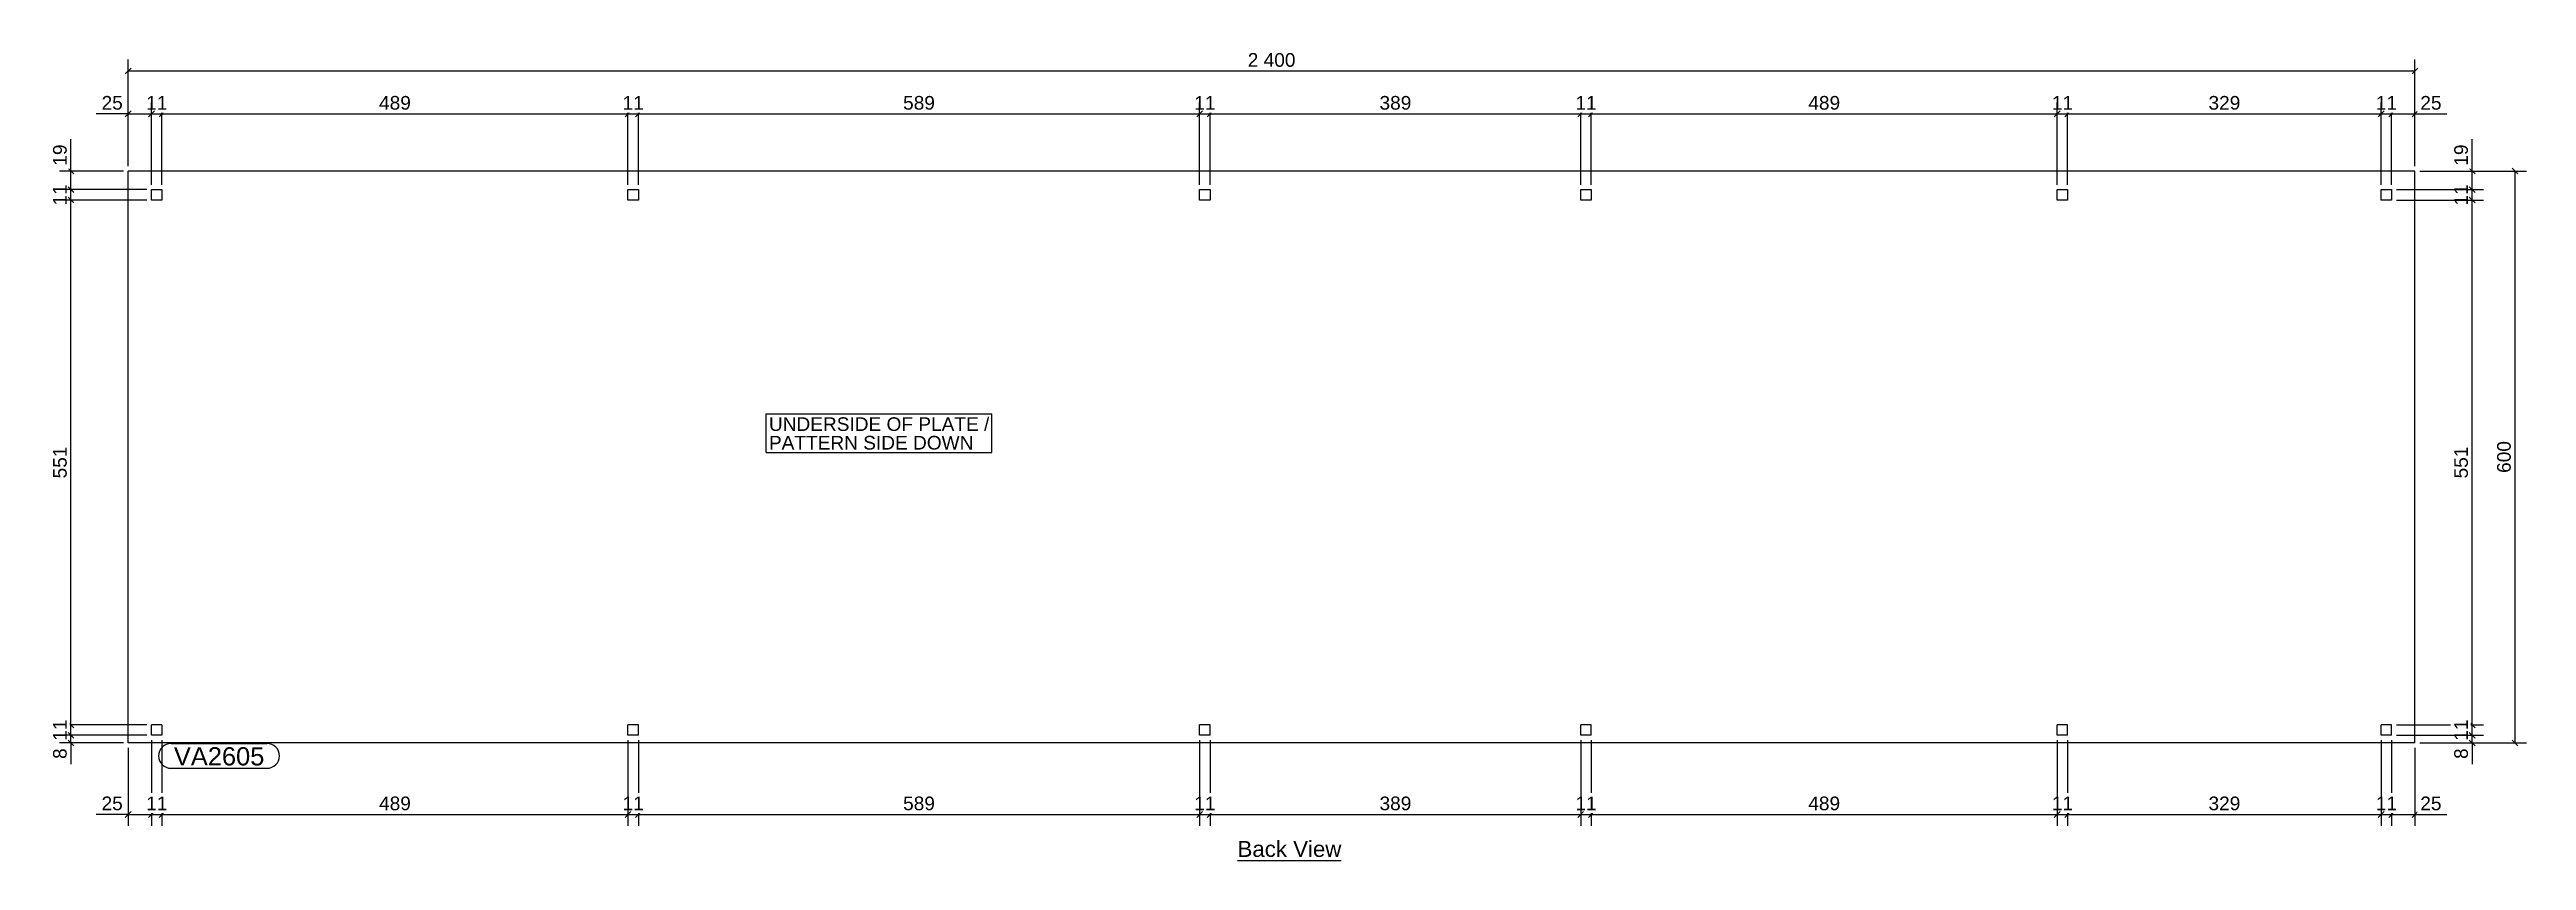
# Model space of a CAD drawing. Header units: millimetres. Extents: x 12 to 2612, y 22 to 873.
import ezdxf

# ---------------------------------------------------------------- set-up
doc = ezdxf.new("R2010")
doc.units = ezdxf.units.MM
doc.styles.add('Arial', font='ARIAL.TTF', dxfattribs={"height": 0.2})

# ---------------------------------------------------------------- blocks, each defined once
blk = doc.blocks.new('Unknown-35597517-11 - 4813')
at = {"color": 6, "linetype": 'Continuous'}
blk.add_line((1258.8, 22.5), (1367.7, 22.5), dxfattribs=at)
at = {"color": 0, "linetype": 'Continuous'}
blk.add_wipeout([(1367.7, 26.2), (1367.7, 43.8), (1258.8, 43.8), (1258.8, 26.2)], dxfattribs=at)
at = {"color": 6, "linetype": 'Continuous', "style": 'Arial'}
blk.add_text('Back View', height=16.71, dxfattribs=at).set_placement((1258.8, 26.2))
blk = doc.blocks.new('Part-35597517-4848 - 4813')
at = {"color": 30, "linetype": 'Continuous'}
for p, q in [((2494.5, 745.8), (94.5, 745.8)), ((94.5, 145.8), (94.5, 745.8)), ((2494.5, 145.8), (2494.5, 745.8)), ((119, 715.3), (119, 726.3)), ((119, 726.3), (130, 726.3)), ((130, 715.3), (119, 715.3)), ((130, 726.3), (130, 715.3)), ((619, 715.3), (619, 726.3)), ((619, 726.3), (630, 726.3)), ((630, 715.3), (619, 715.3)), ((630, 726.3), (630, 715.3)), ((1219, 715.3), (1219, 726.3)), ((1219, 726.3), (1230, 726.3)), ((1230, 715.3), (1219, 715.3)), ((1230, 726.3), (1230, 715.3)), ((1619, 715.3), (1619, 726.3)), ((1619, 726.3), (1630, 726.3)), ((1630, 715.3), (1619, 715.3)), ((1630, 726.3), (1630, 715.3)), ((2119, 715.3), (2119, 726.3)), ((2119, 726.3), (2130, 726.3)), ((2130, 715.3), (2119, 715.3)), ((2130, 726.3), (2130, 715.3)), ((2459, 715.3), (2459, 726.3)), ((2459, 726.3), (2470, 726.3)), ((2470, 715.3), (2459, 715.3)), ((2470, 726.3), (2470, 715.3)), ((130, 164.8), (119, 164.8)), ((119, 153.8), (119, 164.8)), ((130, 164.8), (130, 153.8)), ((630, 164.8), (619, 164.8)), ((619, 153.8), (619, 164.8)), ((630, 153.8), (630, 164.8)), ((1230, 164.8), (1219, 164.8)), ((1219, 153.8), (1219, 164.8)), ((1230, 153.8), (1230, 164.8)), ((1630, 164.8), (1619, 164.8)), ((1619, 153.8), (1619, 164.8)), ((1630, 153.8), (1630, 164.8)), ((2130, 164.8), (2119, 164.8)), ((2119, 153.8), (2119, 164.8)), ((2130, 153.8), (2130, 164.8)), ((2470, 164.8), (2459, 164.8)), ((2459, 153.8), (2459, 164.8)), ((2470, 153.8), (2470, 164.8)), ((2494.5, 145.8), (94.5, 145.8)), ((130, 153.8), (119, 153.8)), ((630, 153.8), (619, 153.8)), ((1230, 153.8), (1219, 153.8)), ((1630, 153.8), (1619, 153.8)), ((2130, 153.8), (2119, 153.8)), ((2470, 153.8), (2459, 153.8))]:
    blk.add_line(p, q, dxfattribs=at)
blk = doc.blocks.new('StraightDimension-35597517-4853 - 4813')
at = {"color": 7, "linetype": 'Continuous'}
for p, q in [((31.5, 729.3), (37.5, 723.3)), ((114, 726.3), (22.5, 726.3)), ((114, 715.3), (22.5, 715.3)), ((37.5, 712.3), (31.5, 718.3)), ((34.5, 715.3), (34.5, 726.3))]:
    blk.add_line(p, q, dxfattribs=at)
at = {"color": 0}
blk.add_wipeout([(33, 734.9), (12, 734.9), (12, 706.6), (33, 706.6)], dxfattribs=at)
at = {"color": 96, "style": 'Arial'}
blk.add_text('11', height=14.33, rotation=90.0002, dxfattribs=at).set_placement((30, 709.6))
blk = doc.blocks.new('StraightDimension-35597517-4979 - 4813')
at = {"color": 7, "linetype": 'Continuous'}
for p, q in [((2551.5, 729.3), (2557.5, 723.3)), ((2475, 726.3), (2566.5, 726.3)), ((2475, 715.3), (2566.5, 715.3)), ((2557.5, 712.3), (2551.5, 718.3)), ((2554.5, 715.3), (2554.5, 726.3))]:
    blk.add_line(p, q, dxfattribs=at)
at = {"color": 0}
blk.add_wipeout([(2553, 734.9), (2532, 734.9), (2532, 706.6), (2553, 706.6)], dxfattribs=at)
at = {"color": 96, "style": 'Arial'}
blk.add_text('11', height=14.33, rotation=90.0002, dxfattribs=at).set_placement((2550, 709.6))
blk = doc.blocks.new('StraightDimension-35597517-4852 - 4813')
at = {"color": 7, "linetype": 'Continuous'}
for p, q in [((89.5, 745.8), (22.5, 745.8)), ((31.5, 748.8), (37.5, 742.7)), ((37.5, 723.3), (31.5, 729.3)), ((34.5, 726.3), (34.5, 745.8)), ((114, 726.3), (22.5, 726.3))]:
    blk.add_line(p, q, dxfattribs=at)
at = {"color": 0}
blk.add_wipeout([(33, 776.6), (12, 776.6), (12, 748.4), (33, 748.4)], dxfattribs=at)
at = {"color": 7, "linetype": 'Continuous'}
blk.add_line((34.5, 745.8), (34.5, 779.2), dxfattribs=at)
blk.add_line((34.5, 745.8), (34.5, 779.2), dxfattribs=at)
at = {"color": 96, "style": 'Arial'}
blk.add_text('19', height=14.33, rotation=90.0002, dxfattribs=at).set_placement((30, 751.4))
blk = doc.blocks.new('StraightDimension-35597517-5083 - 4813')
at = {"color": 7, "linetype": 'Continuous'}
for p, q in [((133, 808.8), (127, 802.7)), ((130, 731.3), (130, 817.8)), ((616, 802.7), (622, 808.8)), ((619, 731.3), (619, 817.8)), ((130, 805.8), (619, 805.8))]:
    blk.add_line(p, q, dxfattribs=at)
at = {"color": 0}
blk.add_wipeout([(394.2, 807.2), (394.2, 828.2), (354.8, 828.2), (354.8, 807.2)], dxfattribs=at)
at = {"color": 96, "style": 'Arial'}
blk.add_text('489', height=14.33, dxfattribs=at).set_placement((357.8, 810.2))
blk = doc.blocks.new('StraightDimension-35597517-4854 - 4813')
at = {"color": 7, "linetype": 'Continuous'}
for p, q in [((114, 715.3), (22.5, 715.3)), ((37.5, 712.3), (31.5, 718.3)), ((34.5, 164.7), (34.5, 715.3)), ((114, 164.7), (22.5, 164.7)), ((31.5, 167.8), (37.5, 161.7))]:
    blk.add_line(p, q, dxfattribs=at)
at = {"color": 0}
blk.add_wipeout([(33, 459.7), (12, 459.7), (12, 420.3), (33, 420.3)], dxfattribs=at)
at = {"color": 96, "style": 'Arial'}
blk.add_text('551', height=14.33, rotation=90.0002, dxfattribs=at).set_placement((30, 423.3))
blk = doc.blocks.new('StraightDimension-35597517-5032 - 4813')
at = {"color": 7, "linetype": 'Continuous'}
for p, q in [((94.5, 140.8), (94.5, 58.8)), ((119, 148.8), (119, 58.8)), ((91.5, 67.7), (97.5, 73.8)), ((94.5, 70.8), (119, 70.8)), ((122, 73.8), (116, 67.7))]:
    blk.add_line(p, q, dxfattribs=at)
at = {"color": 0}
blk.add_wipeout([(91.9, 72.3), (91.9, 93.2), (63.6, 93.2), (63.6, 72.3)], dxfattribs=at)
at = {"color": 7, "linetype": 'Continuous'}
blk.add_line((94.5, 70.8), (61, 70.8), dxfattribs=at)
blk.add_line((94.5, 70.8), (61, 70.8), dxfattribs=at)
at = {"color": 96, "style": 'Arial'}
blk.add_text('25', height=14.33, dxfattribs=at).set_placement((66.6, 75.2))
blk = doc.blocks.new('StraightDimension-35597517-4855 - 4813')
at = {"color": 7, "linetype": 'Continuous'}
for p, q in [((114, 164.7), (22.5, 164.7)), ((31.5, 167.8), (37.5, 161.7)), ((37.5, 150.7), (31.5, 156.8)), ((34.5, 153.8), (34.5, 164.7)), ((114, 153.8), (22.5, 153.8))]:
    blk.add_line(p, q, dxfattribs=at)
at = {"color": 0}
blk.add_wipeout([(33, 173.4), (12, 173.4), (12, 145.1), (33, 145.1)], dxfattribs=at)
at = {"color": 96, "style": 'Arial'}
blk.add_text('11', height=14.33, rotation=90.0002, dxfattribs=at).set_placement((30, 148.1))
blk = doc.blocks.new('StraightDimension-35597517-4856 - 4813')
at = {"color": 7, "linetype": 'Continuous'}
for p, q in [((31.5, 156.8), (37.5, 150.7)), ((114, 153.8), (22.5, 153.8)), ((89.5, 145.8), (22.5, 145.8)), ((37.5, 142.7), (31.5, 148.8)), ((34.5, 145.8), (34.5, 153.8))]:
    blk.add_line(p, q, dxfattribs=at)
at = {"color": 0}
blk.add_wipeout([(33, 143.1), (12, 143.1), (12, 126), (33, 126)], dxfattribs=at)
at = {"color": 7, "linetype": 'Continuous'}
blk.add_line((34.5, 145.8), (34.5, 123.4), dxfattribs=at)
blk.add_line((34.5, 145.8), (34.5, 123.4), dxfattribs=at)
at = {"color": 96, "style": 'Arial'}
blk.add_text('8', height=14.3, rotation=90.0002, dxfattribs=at).set_placement((30, 129))
blk = doc.blocks.new('StraightDimension-35597517-4978 - 4813')
at = {"color": 7, "linetype": 'Continuous'}
for p, q in [((2499.5, 745.8), (2566.5, 745.8)), ((2551.5, 748.8), (2557.5, 742.7)), ((2557.5, 723.3), (2551.5, 729.3)), ((2554.5, 726.3), (2554.5, 745.8)), ((2475, 726.3), (2566.5, 726.3))]:
    blk.add_line(p, q, dxfattribs=at)
at = {"color": 0}
blk.add_wipeout([(2553, 776.6), (2532, 776.6), (2532, 748.4), (2553, 748.4)], dxfattribs=at)
at = {"color": 7, "linetype": 'Continuous'}
blk.add_line((2554.5, 745.8), (2554.5, 779.2), dxfattribs=at)
blk.add_line((2554.5, 745.8), (2554.5, 779.2), dxfattribs=at)
at = {"color": 96, "style": 'Arial'}
blk.add_text('19', height=14.33, rotation=90.0002, dxfattribs=at).set_placement((2550, 751.4))
blk = doc.blocks.new('StraightDimension-35597517-4980 - 4813')
at = {"color": 7, "linetype": 'Continuous'}
for p, q in [((2475, 715.3), (2566.5, 715.3)), ((2557.5, 712.3), (2551.5, 718.3)), ((2554.5, 164.7), (2554.5, 715.3)), ((2475, 164.7), (2566.5, 164.7)), ((2551.5, 167.8), (2557.5, 161.7))]:
    blk.add_line(p, q, dxfattribs=at)
at = {"color": 0}
blk.add_wipeout([(2553, 459.7), (2532, 459.7), (2532, 420.3), (2553, 420.3)], dxfattribs=at)
at = {"color": 96, "style": 'Arial'}
blk.add_text('551', height=14.33, rotation=90.0002, dxfattribs=at).set_placement((2550, 423.3))
blk = doc.blocks.new('StraightDimension-35597517-4981 - 4813')
at = {"color": 7, "linetype": 'Continuous'}
for p, q in [((2475, 164.7), (2566.5, 164.7)), ((2551.5, 167.8), (2557.5, 161.7)), ((2557.5, 150.7), (2551.5, 156.8)), ((2554.5, 153.8), (2554.5, 164.7)), ((2475, 153.8), (2566.5, 153.8))]:
    blk.add_line(p, q, dxfattribs=at)
at = {"color": 0}
blk.add_wipeout([(2553, 173.4), (2532, 173.4), (2532, 145.1), (2553, 145.1)], dxfattribs=at)
at = {"color": 96, "style": 'Arial'}
blk.add_text('11', height=14.33, rotation=90.0002, dxfattribs=at).set_placement((2550, 148.1))
blk = doc.blocks.new('StraightDimension-35597517-4982 - 4813')
at = {"color": 7, "linetype": 'Continuous'}
for p, q in [((2551.5, 156.8), (2557.5, 150.7)), ((2475, 153.8), (2566.5, 153.8)), ((2499.5, 145.8), (2566.5, 145.8)), ((2557.5, 142.7), (2551.5, 148.8)), ((2554.5, 145.8), (2554.5, 153.8))]:
    blk.add_line(p, q, dxfattribs=at)
at = {"color": 0}
blk.add_wipeout([(2553, 143.1), (2532, 143.1), (2532, 126), (2553, 126)], dxfattribs=at)
at = {"color": 7, "linetype": 'Continuous'}
blk.add_line((2554.5, 145.8), (2554.5, 123.4), dxfattribs=at)
blk.add_line((2554.5, 145.8), (2554.5, 123.4), dxfattribs=at)
at = {"color": 96, "style": 'Arial'}
blk.add_text('8', height=14.3, rotation=90.0002, dxfattribs=at).set_placement((2550, 129))
blk = doc.blocks.new('StraightDimension-35597517-5079 - 4813')
at = {"color": 7, "linetype": 'Continuous'}
for p, q in [((1233, 808.8), (1227, 802.7)), ((1230, 731.3), (1230, 817.8)), ((1616, 802.7), (1622, 808.8)), ((1619, 731.3), (1619, 817.8)), ((1230, 805.8), (1619, 805.8))]:
    blk.add_line(p, q, dxfattribs=at)
at = {"color": 0}
blk.add_wipeout([(1444.2, 807.2), (1444.2, 828.2), (1404.8, 828.2), (1404.8, 807.2)], dxfattribs=at)
at = {"color": 96, "style": 'Arial'}
blk.add_text('389', height=14.33, dxfattribs=at).set_placement((1407.8, 810.2))
blk = doc.blocks.new('StraightDimension-35597517-5015 - 4813')
at = {"color": 7, "linetype": 'Continuous'}
for p, q in [((2499.5, 745.8), (2611.5, 745.8)), ((2602.5, 742.7), (2596.5, 748.8)), ((2599.5, 145.8), (2599.5, 745.8)), ((2499.5, 145.8), (2611.5, 145.8)), ((2596.5, 148.8), (2602.5, 142.7))]:
    blk.add_line(p, q, dxfattribs=at)
at = {"color": 0}
blk.add_wipeout([(2598, 465.4), (2577, 465.4), (2577, 426.1), (2598, 426.1)], dxfattribs=at)
at = {"color": 96, "style": 'Arial'}
blk.add_text('600', height=14.33, rotation=90.0002, dxfattribs=at).set_placement((2595, 429.1))
blk = doc.blocks.new('StraightDimension-35597517-5084 - 4813')
at = {"color": 7, "linetype": 'Continuous'}
for p, q in [((116, 802.7), (122, 808.8)), ((119, 731.3), (119, 817.8)), ((133, 808.8), (127, 802.7)), ((130, 731.3), (130, 817.8)), ((119, 805.8), (130, 805.8))]:
    blk.add_line(p, q, dxfattribs=at)
at = {"color": 0}
blk.add_wipeout([(138.6, 807.2), (138.6, 828.3), (110.4, 828.3), (110.4, 807.2)], dxfattribs=at)
at = {"color": 96, "style": 'Arial'}
blk.add_text('11', height=14.33, dxfattribs=at).set_placement((113.4, 810.2))
blk = doc.blocks.new('StraightDimension-35597517-5020 - 4813')
at = {"color": 7, "linetype": 'Continuous'}
for p, q in [((2470, 148.8), (2470, 58.8)), ((2494.5, 140.8), (2494.5, 58.8)), ((2467, 67.7), (2473, 73.8)), ((2470, 70.8), (2494.5, 70.8)), ((2497.5, 73.8), (2491.5, 67.7))]:
    blk.add_line(p, q, dxfattribs=at)
at = {"color": 0}
blk.add_wipeout([(2525.4, 72.3), (2525.4, 93.2), (2497.1, 93.2), (2497.1, 72.3)], dxfattribs=at)
at = {"color": 7, "linetype": 'Continuous'}
blk.add_line((2494.5, 70.8), (2528, 70.8), dxfattribs=at)
blk.add_line((2494.5, 70.8), (2528, 70.8), dxfattribs=at)
at = {"color": 96, "style": 'Arial'}
blk.add_text('25', height=14.33, dxfattribs=at).set_placement((2500.1, 75.2))
blk = doc.blocks.new('StraightDimension-35597517-5085 - 4813')
at = {"color": 7, "linetype": 'Continuous'}
for p, q in [((91.5, 802.7), (97.5, 808.8)), ((94.5, 750.8), (94.5, 817.8)), ((122, 808.8), (116, 802.7)), ((119, 731.3), (119, 817.8)), ((94.5, 805.8), (119, 805.8))]:
    blk.add_line(p, q, dxfattribs=at)
at = {"color": 0}
blk.add_wipeout([(91.9, 807.2), (91.9, 828.2), (63.6, 828.2), (63.6, 807.2)], dxfattribs=at)
at = {"color": 7, "linetype": 'Continuous'}
blk.add_line((94.5, 805.8), (61, 805.8), dxfattribs=at)
blk.add_line((94.5, 805.8), (61, 805.8), dxfattribs=at)
at = {"color": 96, "style": 'Arial'}
blk.add_text('25', height=14.33, dxfattribs=at).set_placement((66.6, 810.2))
blk = doc.blocks.new('StraightDimension-35597517-5021 - 4813')
at = {"color": 7, "linetype": 'Continuous'}
for p, q in [((2459, 148.8), (2459, 58.8)), ((2470, 148.8), (2470, 58.8)), ((2456, 67.7), (2462, 73.8)), ((2459, 70.8), (2470, 70.8)), ((2473, 73.8), (2467, 67.7))]:
    blk.add_line(p, q, dxfattribs=at)
at = {"color": 0}
blk.add_wipeout([(2478.6, 72.3), (2478.6, 93.2), (2450.4, 93.2), (2450.4, 72.3)], dxfattribs=at)
at = {"color": 96, "style": 'Arial'}
blk.add_text('11', height=14.33, dxfattribs=at).set_placement((2453.4, 75.2))
blk = doc.blocks.new('StraightDimension-35597517-5022 - 4813')
at = {"color": 7, "linetype": 'Continuous'}
for p, q in [((2130, 148.8), (2130, 58.8)), ((2459, 148.8), (2459, 58.8)), ((2133, 73.8), (2127, 67.7)), ((2130, 70.8), (2459, 70.8)), ((2456, 67.7), (2462, 73.8))]:
    blk.add_line(p, q, dxfattribs=at)
at = {"color": 0}
blk.add_wipeout([(2314.2, 72.3), (2314.2, 93.2), (2274.8, 93.2), (2274.8, 72.3)], dxfattribs=at)
at = {"color": 96, "style": 'Arial'}
blk.add_text('329', height=14.33, dxfattribs=at).set_placement((2277.8, 75.2))
blk = doc.blocks.new('StraightDimension-35597517-5023 - 4813')
at = {"color": 7, "linetype": 'Continuous'}
for p, q in [((2119, 148.8), (2119, 58.8)), ((2130, 148.8), (2130, 58.8)), ((2116, 67.7), (2122, 73.8)), ((2119, 70.8), (2130, 70.8)), ((2133, 73.8), (2127, 67.7))]:
    blk.add_line(p, q, dxfattribs=at)
at = {"color": 0}
blk.add_wipeout([(2138.6, 72.3), (2138.6, 93.2), (2110.4, 93.2), (2110.4, 72.3)], dxfattribs=at)
at = {"color": 96, "style": 'Arial'}
blk.add_text('11', height=14.33, dxfattribs=at).set_placement((2113.4, 75.2))
blk = doc.blocks.new('StraightDimension-35597517-5024 - 4813')
at = {"color": 7, "linetype": 'Continuous'}
for p, q in [((1630, 148.8), (1630, 58.8)), ((2119, 148.8), (2119, 58.8)), ((1633, 73.8), (1627, 67.7)), ((1630, 70.8), (2119, 70.8)), ((2116, 67.7), (2122, 73.8))]:
    blk.add_line(p, q, dxfattribs=at)
at = {"color": 0}
blk.add_wipeout([(1894.2, 72.3), (1894.2, 93.2), (1854.8, 93.2), (1854.8, 72.3)], dxfattribs=at)
at = {"color": 96, "style": 'Arial'}
blk.add_text('489', height=14.33, dxfattribs=at).set_placement((1857.8, 75.2))
blk = doc.blocks.new('StraightDimension-35597517-5025 - 4813')
at = {"color": 7, "linetype": 'Continuous'}
for p, q in [((1619, 148.8), (1619, 58.8)), ((1630, 148.8), (1630, 58.8)), ((1616, 67.7), (1622, 73.8)), ((1619, 70.8), (1630, 70.8)), ((1633, 73.8), (1627, 67.7))]:
    blk.add_line(p, q, dxfattribs=at)
at = {"color": 0}
blk.add_wipeout([(1638.6, 72.3), (1638.6, 93.2), (1610.4, 93.2), (1610.4, 72.3)], dxfattribs=at)
at = {"color": 96, "style": 'Arial'}
blk.add_text('11', height=14.33, dxfattribs=at).set_placement((1613.4, 75.2))
blk = doc.blocks.new('StraightDimension-35597517-5026 - 4813')
at = {"color": 7, "linetype": 'Continuous'}
for p, q in [((1230, 148.8), (1230, 58.8)), ((1619, 148.8), (1619, 58.8)), ((1233, 73.8), (1227, 67.7)), ((1230, 70.8), (1619, 70.8)), ((1616, 67.7), (1622, 73.8))]:
    blk.add_line(p, q, dxfattribs=at)
at = {"color": 0}
blk.add_wipeout([(1444.2, 72.3), (1444.2, 93.2), (1404.8, 93.2), (1404.8, 72.3)], dxfattribs=at)
at = {"color": 96, "style": 'Arial'}
blk.add_text('389', height=14.33, dxfattribs=at).set_placement((1407.8, 75.2))
blk = doc.blocks.new('StraightDimension-35597517-5027 - 4813')
at = {"color": 7, "linetype": 'Continuous'}
for p, q in [((1219, 148.8), (1219, 58.8)), ((1230, 148.8), (1230, 58.8)), ((1216, 67.7), (1222, 73.8)), ((1219, 70.8), (1230, 70.8)), ((1233, 73.8), (1227, 67.7))]:
    blk.add_line(p, q, dxfattribs=at)
at = {"color": 0}
blk.add_wipeout([(1238.6, 72.3), (1238.6, 93.2), (1210.4, 93.2), (1210.4, 72.3)], dxfattribs=at)
at = {"color": 96, "style": 'Arial'}
blk.add_text('11', height=14.33, dxfattribs=at).set_placement((1213.4, 75.2))
blk = doc.blocks.new('StraightDimension-35597517-5028 - 4813')
at = {"color": 7, "linetype": 'Continuous'}
for p, q in [((630, 148.8), (630, 58.8)), ((1219, 148.8), (1219, 58.8)), ((633, 73.8), (627, 67.7)), ((630, 70.8), (1219, 70.8)), ((1216, 67.7), (1222, 73.8))]:
    blk.add_line(p, q, dxfattribs=at)
at = {"color": 0}
blk.add_wipeout([(944.2, 72.3), (944.2, 93.2), (904.8, 93.2), (904.8, 72.3)], dxfattribs=at)
at = {"color": 96, "style": 'Arial'}
blk.add_text('589', height=14.33, dxfattribs=at).set_placement((907.8, 75.2))
blk = doc.blocks.new('StraightDimension-35597517-5029 - 4813')
at = {"color": 7, "linetype": 'Continuous'}
for p, q in [((619, 148.8), (619, 58.8)), ((630, 148.8), (630, 58.8)), ((616, 67.7), (622, 73.8)), ((619, 70.8), (630, 70.8)), ((633, 73.8), (627, 67.7))]:
    blk.add_line(p, q, dxfattribs=at)
at = {"color": 0}
blk.add_wipeout([(638.6, 72.3), (638.6, 93.2), (610.4, 93.2), (610.4, 72.3)], dxfattribs=at)
at = {"color": 96, "style": 'Arial'}
blk.add_text('11', height=14.33, dxfattribs=at).set_placement((613.4, 75.2))
blk = doc.blocks.new('StraightDimension-35597517-5030 - 4813')
at = {"color": 7, "linetype": 'Continuous'}
for p, q in [((130, 148.8), (130, 58.8)), ((619, 148.8), (619, 58.8)), ((133, 73.8), (127, 67.7)), ((130, 70.8), (619, 70.8)), ((616, 67.7), (622, 73.8))]:
    blk.add_line(p, q, dxfattribs=at)
at = {"color": 0}
blk.add_wipeout([(394.2, 72.3), (394.2, 93.2), (354.8, 93.2), (354.8, 72.3)], dxfattribs=at)
at = {"color": 96, "style": 'Arial'}
blk.add_text('489', height=14.33, dxfattribs=at).set_placement((357.8, 75.2))
blk = doc.blocks.new('StraightDimension-35597517-5031 - 4813')
at = {"color": 7, "linetype": 'Continuous'}
for p, q in [((119, 148.8), (119, 58.8)), ((130, 148.8), (130, 58.8)), ((116, 67.7), (122, 73.8)), ((119, 70.8), (130, 70.8)), ((133, 73.8), (127, 67.7))]:
    blk.add_line(p, q, dxfattribs=at)
at = {"color": 0}
blk.add_wipeout([(138.6, 72.3), (138.6, 93.2), (110.4, 93.2), (110.4, 72.3)], dxfattribs=at)
at = {"color": 96, "style": 'Arial'}
blk.add_text('11', height=14.33, dxfattribs=at).set_placement((113.4, 75.2))
blk = doc.blocks.new('StraightDimension-35597517-5073 - 4813')
at = {"color": 7, "linetype": 'Continuous'}
for p, q in [((2467, 802.7), (2473, 808.8)), ((2470, 731.3), (2470, 817.8)), ((2497.5, 808.8), (2491.5, 802.7)), ((2494.5, 750.8), (2494.5, 817.8)), ((2470, 805.8), (2494.5, 805.8))]:
    blk.add_line(p, q, dxfattribs=at)
at = {"color": 0}
blk.add_wipeout([(2525.4, 807.2), (2525.4, 828.3), (2497.1, 828.3), (2497.1, 807.2)], dxfattribs=at)
at = {"color": 7, "linetype": 'Continuous'}
blk.add_line((2494.5, 805.8), (2528, 805.8), dxfattribs=at)
blk.add_line((2494.5, 805.8), (2528, 805.8), dxfattribs=at)
at = {"color": 96, "style": 'Arial'}
blk.add_text('25', height=14.33, dxfattribs=at).set_placement((2500.1, 810.2))
blk = doc.blocks.new('StraightDimension-35597517-5074 - 4813')
at = {"color": 7, "linetype": 'Continuous'}
for p, q in [((2456, 802.7), (2462, 808.8)), ((2459, 731.3), (2459, 817.8)), ((2473, 808.8), (2467, 802.7)), ((2470, 731.3), (2470, 817.8)), ((2459, 805.8), (2470, 805.8))]:
    blk.add_line(p, q, dxfattribs=at)
at = {"color": 0}
blk.add_wipeout([(2478.6, 807.2), (2478.6, 828.3), (2450.4, 828.3), (2450.4, 807.2)], dxfattribs=at)
at = {"color": 96, "style": 'Arial'}
blk.add_text('11', height=14.33, dxfattribs=at).set_placement((2453.4, 810.2))
blk = doc.blocks.new('StraightDimension-35597517-5075 - 4813')
at = {"color": 7, "linetype": 'Continuous'}
for p, q in [((2133, 808.8), (2127, 802.7)), ((2130, 731.3), (2130, 817.8)), ((2456, 802.7), (2462, 808.8)), ((2459, 731.3), (2459, 817.8)), ((2130, 805.8), (2459, 805.8))]:
    blk.add_line(p, q, dxfattribs=at)
at = {"color": 0}
blk.add_wipeout([(2314.2, 807.2), (2314.2, 828.2), (2274.8, 828.2), (2274.8, 807.2)], dxfattribs=at)
at = {"color": 96, "style": 'Arial'}
blk.add_text('329', height=14.33, dxfattribs=at).set_placement((2277.8, 810.2))
blk = doc.blocks.new('StraightDimension-35597517-5076 - 4813')
at = {"color": 7, "linetype": 'Continuous'}
for p, q in [((2116, 802.7), (2122, 808.8)), ((2119, 731.3), (2119, 817.8)), ((2133, 808.8), (2127, 802.7)), ((2130, 731.3), (2130, 817.8)), ((2119, 805.8), (2130, 805.8))]:
    blk.add_line(p, q, dxfattribs=at)
at = {"color": 0}
blk.add_wipeout([(2138.6, 807.2), (2138.6, 828.3), (2110.4, 828.3), (2110.4, 807.2)], dxfattribs=at)
at = {"color": 96, "style": 'Arial'}
blk.add_text('11', height=14.33, dxfattribs=at).set_placement((2113.4, 810.2))
blk = doc.blocks.new('StraightDimension-35597517-5077 - 4813')
at = {"color": 7, "linetype": 'Continuous'}
for p, q in [((1633, 808.8), (1627, 802.7)), ((1630, 731.3), (1630, 817.8)), ((2116, 802.7), (2122, 808.8)), ((2119, 731.3), (2119, 817.8)), ((1630, 805.8), (2119, 805.8))]:
    blk.add_line(p, q, dxfattribs=at)
at = {"color": 0}
blk.add_wipeout([(1894.2, 807.2), (1894.2, 828.2), (1854.8, 828.2), (1854.8, 807.2)], dxfattribs=at)
at = {"color": 96, "style": 'Arial'}
blk.add_text('489', height=14.33, dxfattribs=at).set_placement((1857.8, 810.2))
blk = doc.blocks.new('StraightDimension-35597517-5078 - 4813')
at = {"color": 7, "linetype": 'Continuous'}
for p, q in [((1616, 802.7), (1622, 808.8)), ((1619, 731.3), (1619, 817.8)), ((1633, 808.8), (1627, 802.7)), ((1630, 731.3), (1630, 817.8)), ((1619, 805.8), (1630, 805.8))]:
    blk.add_line(p, q, dxfattribs=at)
at = {"color": 0}
blk.add_wipeout([(1638.6, 807.2), (1638.6, 828.3), (1610.4, 828.3), (1610.4, 807.2)], dxfattribs=at)
at = {"color": 96, "style": 'Arial'}
blk.add_text('11', height=14.33, dxfattribs=at).set_placement((1613.4, 810.2))
blk = doc.blocks.new('StraightDimension-35597517-5080 - 4813')
at = {"color": 7, "linetype": 'Continuous'}
for p, q in [((1216, 802.7), (1222, 808.8)), ((1219, 731.3), (1219, 817.8)), ((1233, 808.8), (1227, 802.7)), ((1230, 731.3), (1230, 817.8)), ((1219, 805.8), (1230, 805.8))]:
    blk.add_line(p, q, dxfattribs=at)
at = {"color": 0}
blk.add_wipeout([(1238.6, 807.2), (1238.6, 828.3), (1210.4, 828.3), (1210.4, 807.2)], dxfattribs=at)
at = {"color": 96, "style": 'Arial'}
blk.add_text('11', height=14.33, dxfattribs=at).set_placement((1213.4, 810.2))
blk = doc.blocks.new('StraightDimension-35597517-5081 - 4813')
at = {"color": 7, "linetype": 'Continuous'}
for p, q in [((633, 808.8), (627, 802.7)), ((630, 731.3), (630, 817.8)), ((1216, 802.7), (1222, 808.8)), ((1219, 731.3), (1219, 817.8)), ((630, 805.8), (1219, 805.8))]:
    blk.add_line(p, q, dxfattribs=at)
at = {"color": 0}
blk.add_wipeout([(944.2, 807.2), (944.2, 828.2), (904.8, 828.2), (904.8, 807.2)], dxfattribs=at)
at = {"color": 96, "style": 'Arial'}
blk.add_text('589', height=14.33, dxfattribs=at).set_placement((907.8, 810.2))
blk = doc.blocks.new('StraightDimension-35597517-5082 - 4813')
at = {"color": 7, "linetype": 'Continuous'}
for p, q in [((616, 802.7), (622, 808.8)), ((619, 731.3), (619, 817.8)), ((633, 808.8), (627, 802.7)), ((630, 731.3), (630, 817.8)), ((619, 805.8), (630, 805.8))]:
    blk.add_line(p, q, dxfattribs=at)
at = {"color": 0}
blk.add_wipeout([(638.6, 807.2), (638.6, 828.3), (610.4, 828.3), (610.4, 807.2)], dxfattribs=at)
at = {"color": 96, "style": 'Arial'}
blk.add_text('11', height=14.33, dxfattribs=at).set_placement((613.4, 810.2))
blk = doc.blocks.new('StraightDimension-35597517-5126 - 4813')
at = {"color": 7, "linetype": 'Continuous'}
for p, q in [((94.5, 750.8), (94.5, 862.8)), ((2494.5, 750.8), (2494.5, 862.8)), ((97.5, 853.8), (91.5, 847.7)), ((94.5, 850.8), (2494.5, 850.8)), ((2491.5, 847.7), (2497.5, 853.8))]:
    blk.add_line(p, q, dxfattribs=at)
at = {"color": 0}
blk.add_wipeout([(1322.5, 852.2), (1322.5, 873.3), (1266.5, 873.3), (1266.5, 852.2)], dxfattribs=at)
at = {"color": 96, "style": 'Arial'}
blk.add_text('2 400', height=14.33, dxfattribs=at).set_placement((1269.5, 855.2))
blk = doc.blocks.new('Text-35597517-5919 - 4813')
at = {"color": 0, "linetype": 'Continuous'}
blk.add_wipeout([(981.3, 453.6), (981.3, 468.6), (767, 468.6), (767, 453.6)], dxfattribs=at)
at = {"color": 7, "linetype": 'Continuous'}
blk.add_line((764, 450.6), (1001, 450.6), dxfattribs=at)
at = {"color": 0, "linetype": 'Continuous'}
blk.add_wipeout([(998, 473.1), (998, 488.1), (767, 488.1), (767, 473.1)], dxfattribs=at)
at = {"color": 7, "linetype": 'Continuous'}
for p, q in [((764, 491.1), (1001, 491.1)), ((764, 450.6), (764, 491.1)), ((1001, 450.6), (1001, 491.1))]:
    blk.add_line(p, q, dxfattribs=at)
at = {"color": 96, "linetype": 'Continuous', "style": 'Arial'}
for s, p in [('UNDERSIDE OF PLATE /', (767, 473.1)), ('PATTERN SIDE DOWN', (767, 453.6))]:
    blk.add_text(s, height=14.326, dxfattribs=at).set_placement(p)
blk = doc.blocks.new('Mark-35597517-5130 - 4813')
at = {"color": 0}
blk.add_wipeout([(237.3, 122.2), (237.3, 142.2), (142.5, 142.2), (142.5, 122.2)], dxfattribs=at)
blk.add_wipeout([(237.3, 122.2), (237.3, 142.2), (142.5, 142.2), (142.5, 122.2)], dxfattribs=at)
at = {"color": 7, "linetype": 'Continuous'}
for p, q in [((139.5, 145.2), (240.3, 145.2)), ((139.5, 119.2), (240.3, 119.2))]:
    blk.add_line(p, q, dxfattribs=at)
for centre, start, end in [((139.5, 132.2), 90, 270), ((240.3, 132.2), 270, 90)]:
    blk.add_arc(centre, 13, start, end, dxfattribs=at)
at = {"color": 96, "style": 'Arial'}
blk.add_text('VA2605', height=19.1, dxfattribs=at).set_placement((142.5, 122.2))

msp = doc.modelspace()

# ---------------------------------------------------------------- block references
for name in ['Part-35597517-4848 - 4813', 'Unknown-35597517-11 - 4813']:
    msp.add_blockref(name, (0, 0))

# ---------------------------------------------------------------- next in the draw order: block references
for name in ['StraightDimension-35597517-5083 - 4813', 'StraightDimension-35597517-5079 - 4813', 'StraightDimension-35597517-4853 - 4813', 'StraightDimension-35597517-4979 - 4813', 'Text-35597517-5919 - 4813', 'StraightDimension-35597517-5032 - 4813']:
    msp.add_blockref(name, (0, 0))

# ---------------------------------------------------------------- next in the draw order: block references
for name in ['StraightDimension-35597517-5080 - 4813', 'StraightDimension-35597517-4852 - 4813', 'StraightDimension-35597517-4978 - 4813']:
    msp.add_blockref(name, (0, 0))

# ---------------------------------------------------------------- next in the draw order: block references
for name in ['StraightDimension-35597517-5084 - 4813', 'StraightDimension-35597517-5081 - 4813', 'StraightDimension-35597517-4854 - 4813', 'StraightDimension-35597517-4980 - 4813']:
    msp.add_blockref(name, (0, 0))

# ---------------------------------------------------------------- next in the draw order: block references
for name in ['StraightDimension-35597517-5085 - 4813', 'StraightDimension-35597517-5082 - 4813', 'StraightDimension-35597517-4855 - 4813', 'StraightDimension-35597517-4981 - 4813']:
    msp.add_blockref(name, (0, 0))

# ---------------------------------------------------------------- next in the draw order: block references
for name in ['StraightDimension-35597517-4856 - 4813', 'StraightDimension-35597517-4982 - 4813']:
    msp.add_blockref(name, (0, 0))

# ---------------------------------------------------------------- next in the draw order: block references
msp.add_blockref('StraightDimension-35597517-5015 - 4813', (0, 0))

# ---------------------------------------------------------------- next in the draw order: block references
for name in ['StraightDimension-35597517-5073 - 4813', 'StraightDimension-35597517-5020 - 4813']:
    msp.add_blockref(name, (0, 0))

# ---------------------------------------------------------------- next in the draw order: block references
for name in ['StraightDimension-35597517-5074 - 4813', 'StraightDimension-35597517-5021 - 4813']:
    msp.add_blockref(name, (0, 0))

# ---------------------------------------------------------------- next in the draw order: block references
for name in ['StraightDimension-35597517-5075 - 4813', 'StraightDimension-35597517-5022 - 4813']:
    msp.add_blockref(name, (0, 0))

# ---------------------------------------------------------------- next in the draw order: block references
for name in ['StraightDimension-35597517-5076 - 4813', 'StraightDimension-35597517-5023 - 4813']:
    msp.add_blockref(name, (0, 0))

# ---------------------------------------------------------------- next in the draw order: block references
for name in ['StraightDimension-35597517-5077 - 4813', 'StraightDimension-35597517-5024 - 4813']:
    msp.add_blockref(name, (0, 0))

# ---------------------------------------------------------------- next in the draw order: block references
for name in ['StraightDimension-35597517-5078 - 4813', 'StraightDimension-35597517-5025 - 4813']:
    msp.add_blockref(name, (0, 0))

# ---------------------------------------------------------------- next in the draw order: block references
for name in ['StraightDimension-35597517-5126 - 4813', 'StraightDimension-35597517-5026 - 4813']:
    msp.add_blockref(name, (0, 0))

# ---------------------------------------------------------------- next in the draw order: block references
msp.add_blockref('StraightDimension-35597517-5027 - 4813', (0, 0))

# ---------------------------------------------------------------- next in the draw order: block references
msp.add_blockref('StraightDimension-35597517-5028 - 4813', (0, 0))

# ---------------------------------------------------------------- next in the draw order: block references
msp.add_blockref('StraightDimension-35597517-5029 - 4813', (0, 0))

# ---------------------------------------------------------------- next in the draw order: block references
msp.add_blockref('StraightDimension-35597517-5030 - 4813', (0, 0))

# ---------------------------------------------------------------- next in the draw order: block references
msp.add_blockref('StraightDimension-35597517-5031 - 4813', (0, 0))

# ---------------------------------------------------------------- next in the draw order: block references
msp.add_blockref('Mark-35597517-5130 - 4813', (0, 0))

doc.saveas('drawing.dxf')
